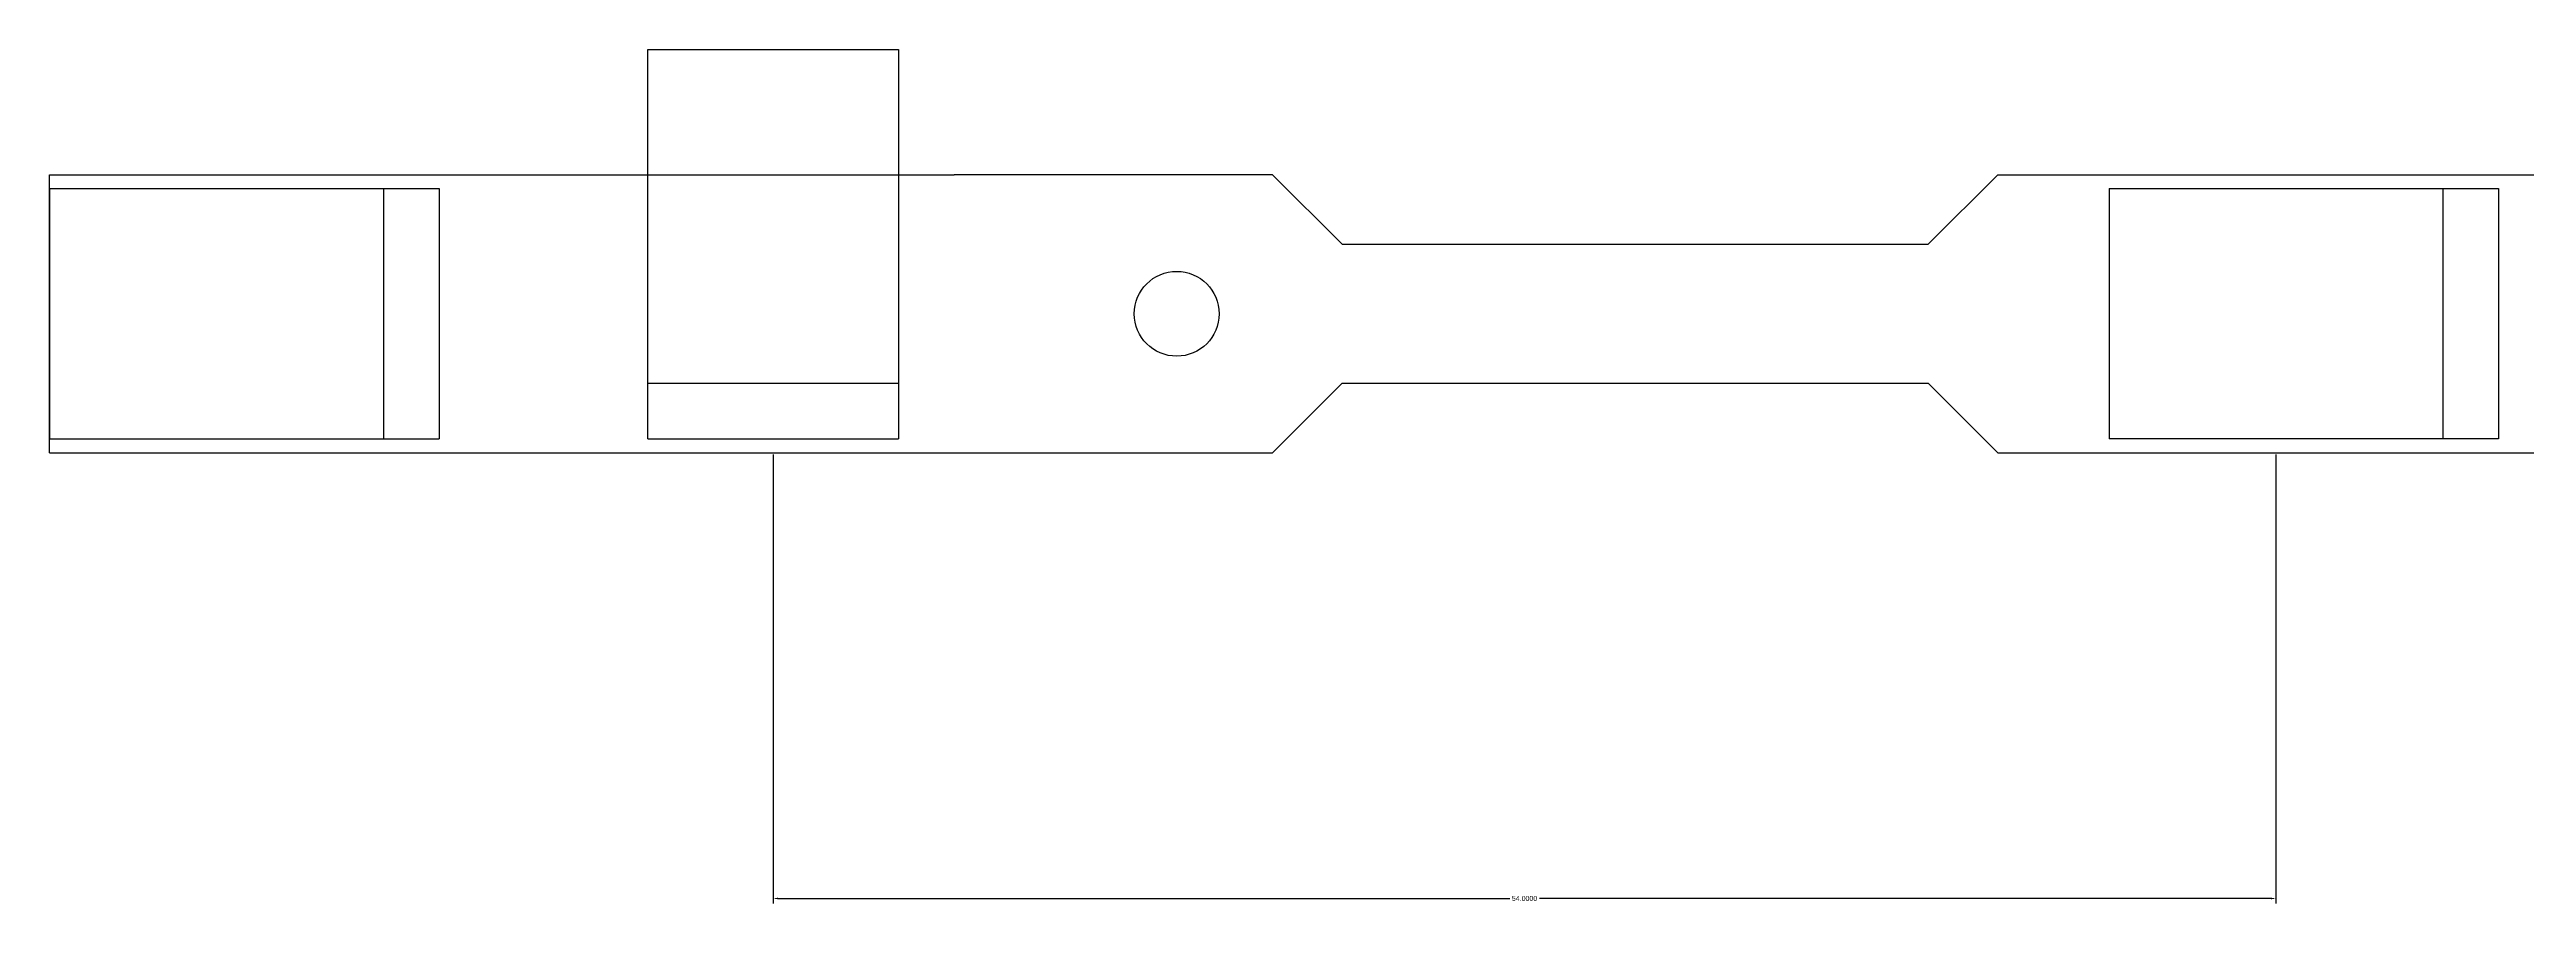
# Model space of a CAD drawing. Header units: inches. Extents: x 14 to 174, y 9 to 40.
# Drawn here: x 14.1 to 103.1, y 9.1 to 39.8 of the extents above; entities that cross this region are included whole.
import ezdxf

# ---------------------------------------------------------------- set-up
doc = ezdxf.new("R2010")
doc.units = ezdxf.units.IN
doc.header["$MEASUREMENT"] = 0
for name, color, linetype in [('功能孔', 60, 'Continuous'), ('孔', 50, 'Continuous'), ('标注', 8, 'Continuous')]:
    doc.layers.add(name, color=color, linetype=linetype)
doc.styles.get("Standard").update_dxf_attribs({"font": 'arial.ttf'})
doc.dimstyles.get("Standard").update_dxf_attribs({"dimtxt": 0.18, "dimasz": 0.18, "dimexe": 0.18, "dimexo": 0.0625, "dimgap": 0.09, "dimtad": 0, "dimtih": 1, "dimtoh": 1, "dimdec": 4, "dimzin": 0, "dimdsep": 46, "dimtxsty": 'Standard', "dimcen": 0.09, "dimadec": 0, "dimazin": 0, "dimtfac": 1, "dimtdec": 4, "dimtofl": 0, "dimtmove": 0, "dimatfit": 3, "dimfxl": 1, "dimtolj": 1, "dimtzin": 0, "dimarcsym": 0})

# ---------------------------------------------------------------- blocks, each defined once
blk = doc.blocks.new('*D1')
at = {"layer": 'Defpoints', "color": 0, "transparency": 16777216}
for p in [(40.128, 25.26), (94.128, 25.26), (94.128, 9.241)]:
    blk.add_point(p, dxfattribs=at)
at = {"layer": '标注', "color": 0, "lineweight": -2, "transparency": 16777216}
for p, q in [((40.128, 25.198), (40.128, 9.061)), ((94.128, 25.198), (94.128, 9.061)), ((40.308, 9.241), (66.595, 9.241)), ((93.948, 9.241), (67.661, 9.241))]:
    blk.add_line(p, q, dxfattribs=at)
at = {"layer": '标注', "color": 0, "transparency": 16777216}
for points in [[(40.308, 9.271), (40.308, 9.211), (40.128, 9.241)], [(93.948, 9.271), (93.948, 9.211), (94.128, 9.241)]]:
    blk.add_solid(points, dxfattribs=at)
at = {"layer": '标注', "color": 0, "transparency": 16777216, "insert": (67.128, 9.241), "char_height": 0.18, "attachment_point": 5}
blk.add_mtext('\\A1;54.0000', dxfattribs=at)

msp = doc.modelspace()

# ---------------------------------------------------------------- linework, layer by layer
for p, q in [((14.12801, 25.2603), (14.12801, 35.2603)), ((14.12801, 35.2603), (46.62801, 35.2603)), ((46.62801, 35.2603), (46.62801, 35.2603)), ((58.07412, 35.2603), (46.62801, 35.2603)), ((58.07412, 35.2603), (60.57412, 32.7603)), ((81.62801, 32.7603), (84.12801, 35.2603)), ((84.12801, 35.2603), (84.12801, 35.2603)), ((84.12801, 35.2603), (104.12801, 35.2603)), ((60.57412, 32.7603), (81.62801, 32.7603)), ((58.07412, 25.2603), (60.57412, 27.7603)), ((60.57412, 27.7603), (81.62801, 27.7603)), ((81.62801, 27.7603), (84.12801, 25.2603)), ((14.12801, 25.2603), (46.62801, 25.2603)), ((46.62801, 25.2603), (46.62801, 25.2603)), ((46.62801, 25.2603), (58.07412, 25.2603)), ((84.12801, 25.2603), (84.12801, 25.2603)), ((84.12801, 25.2603), (104.12801, 25.2603))]:
    msp.add_line(p, q)
at = {"layer": '功能孔'}
for p, q in [((35.62801, 27.7603), (35.62801, 39.7603)), ((35.62801, 39.7603), (44.62801, 39.7603)), ((44.62801, 39.7603), (44.62801, 27.7603)), ((14.12801, 34.7603), (28.12801, 34.7603)), ((14.12801, 34.7603), (14.12801, 25.7603)), ((26.12801, 34.7603), (26.12801, 25.7603)), ((28.12801, 34.7603), (28.12801, 25.7603)), ((88.12801, 34.7603), (88.12801, 25.7603)), ((88.12801, 34.7603), (102.12801, 34.7603)), ((100.12801, 34.7603), (100.12801, 25.7603)), ((102.12801, 34.7603), (102.12801, 25.7603)), ((35.62801, 25.7603), (35.62801, 27.7603)), ((35.62801, 27.7603), (44.62801, 27.7603)), ((44.62801, 27.7603), (44.62801, 25.7603)), ((14.12801, 25.7603), (28.12801, 25.7603)), ((35.62801, 25.7603), (44.62801, 25.7603)), ((102.12801, 25.7603), (88.12801, 25.7603))]:
    msp.add_line(p, q, dxfattribs=at)
at = {"layer": '孔'}
msp.add_circle((54.62801, 30.2603), 1.525, dxfattribs=at)

# ---------------------------------------------------------------- dimensions: what is measured, and where the dimension line sits
at = {"layer": '标注'}
dim = msp.add_linear_dim(base=(94.12801, 9.24117), p1=(40.12801, 25.2603), p2=(94.12801, 25.2603), dimstyle='Standard', dxfattribs=at)
dim.commit()
dim.dimension.update_dxf_attribs({"geometry": '*D1', "text_midpoint": (67.12801, 9.24117)})

doc.saveas('drawing.dxf')
